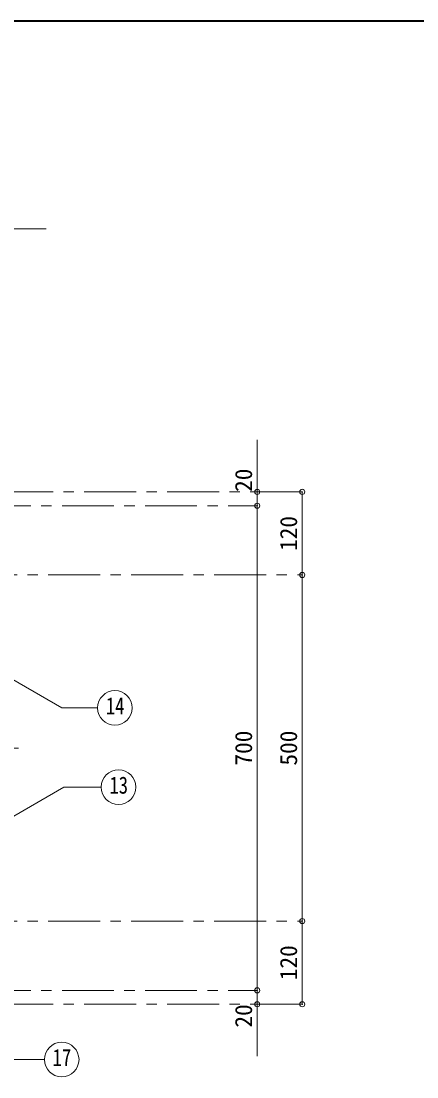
# Model space of a CAD drawing. Units: millimetres at full size, sheet at 1:15. Extents: x -3184 to 2891, y -2037 to 2178.
# Drawn here: x 262 to 834, y 653 to 2178 of the extents above; entities that cross this region are included whole.
import ezdxf
from ezdxf.enums import TextEntityAlignment as Align

# ---------------------------------------------------------------- set-up
doc = ezdxf.new("R2010")
doc.units = ezdxf.units.MM
doc.header["$LTSCALE"] = 15
doc.header["$PDMODE"] = 32
doc.header["$PDSIZE"] = 7.5
doc.linetypes.add('CHAIN1', pattern=[8, 5, -1, 1, -1])
doc.layers.add('0-0', color=7, linetype='Continuous', lineweight=18)
doc.styles.add('ＭＳ ゴシック', font='')
doc.styles.get('ＭＳ ゴシック').set_extended_font_data('MS Gothic')

msp = doc.modelspace()

# ---------------------------------------------------------------- linework, layer by layer
at = {"layer": '0-0', "color": 1, "lineweight": 40}
msp.add_line((2890.8, 2177.87), (-3184.2, 2177.87), dxfattribs=at)
at = {"layer": '0-0', "color": 4, "lineweight": 9}
for p, q in [((298.3, 1877.87), (203.3, 1877.87)), ((603.3, 1572.87), (603.3, 1477.87)), ((668.3, 1497.87), (668.3, 1377.87)), ((603.3, 1477.87), (603.3, 777.87)), ((668.3, 1377.87), (668.3, 877.87)), ((668.3, 757.87), (668.3, 877.87)), ((603.3, 682.87), (603.3, 777.87))]:
    msp.add_line(p, q, dxfattribs=at)
at = {"layer": '0-0', "color": 4, "linetype": 'CHAIN1', "lineweight": 9}
for p, q in [((668.3, 1497.87), (213.3, 1497.87)), ((81.3, 1477.87), (603.3, 1477.87)), ((181.3, 1377.87), (668.3, 1377.87)), ((-566.7, 1127.87), (273.3, 1127.87)), ((181.3, 877.87), (668.3, 877.87)), ((81.3, 777.87), (603.3, 777.87)), ((668.3, 757.87), (213.3, 757.87))]:
    msp.add_line(p, q, dxfattribs=at)
at = {"layer": '0-0'}
for points in [[(188.03, 1262.64), (321.03, 1185.86), (372.73, 1185.86)], [(188.03, 993.1), (323.74, 1071.45), (377.93, 1071.45)], [(108.95, 860.65), (214.45, 677.91), (295.85, 677.91)]]:
    msp.add_lwpolyline(points, dxfattribs=at)
for centre in [(397.73, 1185.86), (402.93, 1071.45), (320.85, 677.91)]:
    msp.add_circle(centre, 25, dxfattribs=at)
at = {"layer": '0-0', "color": 1}
for p in [(603.3, 1497.87), (668.3, 1497.87), (603.3, 1477.87), (668.3, 1377.87), (668.3, 877.87), (603.3, 777.87), (603.3, 757.87), (668.3, 757.87)]:
    msp.add_point(p, dxfattribs=at)

# ---------------------------------------------------------------- texts
at = {"layer": '0-0', "style": 'ＭＳ ゴシック'}
for s, p in [('20', (603.3, 1497.87)), ('120', (668.3, 1412.56)), ('700', (603.3, 1102.56)), ('500', (668.3, 1102.56)), ('120', (668.3, 792.56)), ('20', (603.3, 724.12))]:
    msp.add_text(s, height=24.74, rotation=90, dxfattribs=at).set_placement(p, align=Align.BOTTOM_LEFT)
at = {"layer": '0-0', "style": 'ＭＳ ゴシック', "width": 0.8}
for s, p in [('14', (384.6, 1168.98)), ('13', (389.8, 1054.57)), ('17', (307.72, 661.04))]:
    msp.add_text(s, height=24.74, dxfattribs=at).set_placement(p, align=Align.BOTTOM_LEFT)

doc.saveas('drawing.dxf')
